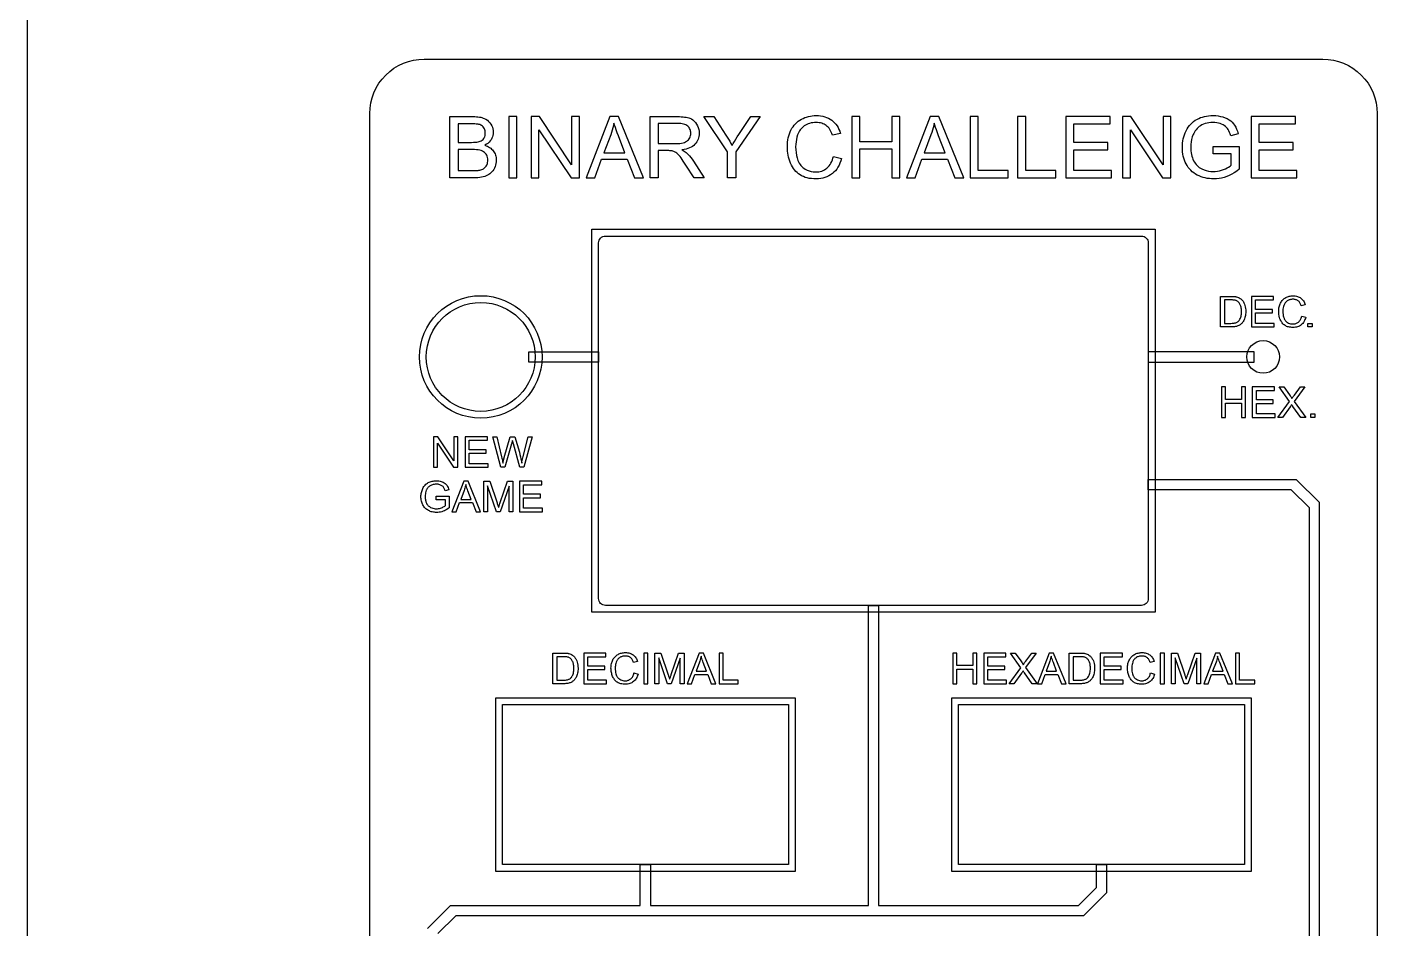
# Model space of a CAD drawing. Header units: millimetres. Extents: x 99 to 934, y 47 to 511.
# Drawn here: x 98.7 to 300.3, y 177.8 to 310.2 of the extents above; entities that cross this region are included whole.
import ezdxf

# ---------------------------------------------------------------- set-up
doc = ezdxf.new("R2010")
doc.units = ezdxf.units.MM
doc.header["$MEASUREMENT"] = 0

msp = doc.modelspace()

# ---------------------------------------------------------------- linework, layer by layer
at = {"color": 3}
msp.add_lwpolyline([(98.73, 510.88), (933.93, 510.88), (933.93, 46.58), (98.73, 46.58)], close=True, dxfattribs=at)
at = {"color": 1}
for points in [[(157.02, 305.52), (289.02, 305.52, -0.414214), (297.02, 297.52), (297.02, 89.52, -0.414214), (289.02, 81.52), (157.02, 81.52, -0.414214), (149.02, 89.52), (149.02, 297.52, -0.414214)], [(183.64, 279.52), (262.39, 279.52, -0.414214), (263.39, 278.52), (263.39, 226.27, -0.414214), (262.39, 225.27), (183.64, 225.27, -0.414214), (182.64, 226.27), (182.64, 278.52, -0.414214)]]:
    msp.add_lwpolyline(points, format="xyb", close=True, dxfattribs=at)
at = {"color": 2}
for points in [[(160.81, 297.07), (164.19, 297.07), (164.44, 297.07), (164.68, 297.06), (164.9, 297.03), (165.12, 297.01), (165.32, 296.97), (165.51, 296.92), (165.68, 296.86), (165.84, 296.8), (166.08, 296.68), (166.3, 296.53), (166.49, 296.37), (166.67, 296.17), (166.82, 295.96), (166.95, 295.73), (167.04, 295.5), (167.11, 295.26), (167.16, 295.02), (167.17, 294.77), (167.16, 294.54), (167.12, 294.32), (167.06, 294.1), (166.97, 293.89), (166.86, 293.68), (166.72, 293.49), (166.56, 293.31), (166.37, 293.14), (166.15, 293), (165.91, 292.86), (166.11, 292.8), (166.3, 292.72), (166.47, 292.63), (166.63, 292.54), (166.79, 292.43), (166.93, 292.31), (167.05, 292.18), (167.17, 292.05), (167.27, 291.9), (167.36, 291.74), (167.44, 291.58), (167.5, 291.42), (167.55, 291.24), (167.58, 291.06), (167.6, 290.88), (167.61, 290.68), (167.6, 290.43), (167.56, 290.19), (167.51, 289.96), (167.44, 289.73), (167.34, 289.51), (167.23, 289.3), (167.11, 289.11), (166.97, 288.94), (166.83, 288.8), (166.68, 288.67), (166.52, 288.56), (166.33, 288.46), (166.14, 288.37), (165.92, 288.29), (165.69, 288.22), (165.45, 288.17), (165.18, 288.13), (164.89, 288.1), (164.58, 288.08), (164.24, 288.07), (160.81, 288.07)], [(169.45, 297.07), (169.45, 288.07), (170.64, 288.07), (170.64, 297.07)], [(172.73, 297.07), (172.73, 288.07), (173.87, 288.07), (173.87, 295.15), (178.6, 288.07), (179.82, 288.07), (179.82, 297.07), (178.68, 297.07), (178.68, 290.01), (173.95, 297.07)], [(184.29, 297.07), (180.83, 288.07), (182.1, 288.07), (183.08, 290.8), (186.85, 290.8), (187.9, 288.07), (189.25, 288.07), (185.57, 297.07)], [(194.61, 291.19), (194.47, 291.35), (194.35, 291.49), (194.23, 291.61), (194.11, 291.71), (194, 291.79), (193.9, 291.85), (193.79, 291.91), (193.68, 291.96), (193.57, 292), (193.46, 292.03), (193.37, 292.04), (193.26, 292.05), (193.12, 292.06), (192.97, 292.07), (192.8, 292.07), (191.41, 292.07), (191.41, 288.07), (190.22, 288.07), (190.22, 297.07), (194.21, 297.07), (194.51, 297.07), (194.78, 297.06), (195.04, 297.04), (195.27, 297.01), (195.49, 296.98), (195.69, 296.94), (195.88, 296.89), (196.04, 296.83), (196.28, 296.72), (196.5, 296.58), (196.7, 296.41), (196.88, 296.21), (197.04, 295.97), (197.18, 295.72), (197.28, 295.46), (197.36, 295.19), (197.4, 294.91), (197.42, 294.62), (197.41, 294.38), (197.38, 294.16), (197.33, 293.94), (197.26, 293.74), (197.18, 293.54), (197.07, 293.35), (196.94, 293.17), (196.8, 293), (196.63, 292.85), (196.45, 292.7), (196.24, 292.58), (196.01, 292.47), (195.76, 292.37), (195.49, 292.29), (195.2, 292.22), (194.88, 292.17), (195.06, 292.08), (195.23, 291.99), (195.37, 291.9), (195.49, 291.81), (195.6, 291.72), (195.81, 291.52), (196.01, 291.3), (196.21, 291.06), (196.4, 290.8), (196.59, 290.52), (198.16, 288.07), (196.66, 288.07), (195.47, 289.95), (195.27, 290.25), (195.08, 290.53), (194.91, 290.78), (194.75, 291)], [(206.38, 297.07), (202.78, 291.89), (202.78, 288.07), (201.59, 288.07), (201.59, 291.89), (198.12, 297.07), (199.57, 297.07), (201.35, 294.36), (201.54, 294.06), (201.73, 293.75), (201.91, 293.45), (202.09, 293.14), (202.26, 292.84), (202.43, 293.13), (202.61, 293.43), (202.81, 293.75), (203.02, 294.08), (203.25, 294.43), (204.99, 297.07)], [(217.13, 291.23), (218.32, 290.93), (218.22, 290.57), (218.1, 290.24), (217.96, 289.93), (217.8, 289.64), (217.62, 289.37), (217.42, 289.12), (217.21, 288.89), (216.98, 288.69), (216.73, 288.51), (216.46, 288.35), (216.18, 288.22), (215.89, 288.11), (215.59, 288.03), (215.27, 287.97), (214.94, 287.93), (214.6, 287.92), (214.24, 287.93), (213.9, 287.96), (213.58, 288), (213.28, 288.07), (212.99, 288.15), (212.72, 288.25), (212.47, 288.37), (212.23, 288.51), (212.01, 288.67), (211.8, 288.84), (211.61, 289.03), (211.43, 289.24), (211.26, 289.46), (211.11, 289.7), (210.97, 289.96), (210.84, 290.23), (210.73, 290.51), (210.63, 290.8), (210.55, 291.09), (210.49, 291.39), (210.43, 291.7), (210.4, 292.01), (210.37, 292.32), (210.37, 292.64), (210.37, 292.99), (210.4, 293.32), (210.44, 293.64), (210.5, 293.96), (210.58, 294.26), (210.67, 294.55), (210.78, 294.83), (210.9, 295.09), (211.05, 295.35), (211.2, 295.59), (211.37, 295.81), (211.55, 296.01), (211.75, 296.21), (211.96, 296.38), (212.19, 296.54), (212.43, 296.68), (212.68, 296.81), (212.94, 296.92), (213.2, 297.01), (213.47, 297.09), (213.75, 297.15), (214.03, 297.19), (214.32, 297.22), (214.61, 297.23), (214.95, 297.22), (215.26, 297.18), (215.57, 297.13), (215.86, 297.05), (216.14, 296.96), (216.4, 296.84), (216.65, 296.7), (216.89, 296.54), (217.11, 296.36), (217.31, 296.16), (217.5, 295.95), (217.67, 295.71), (217.82, 295.46), (217.95, 295.19), (218.07, 294.91), (218.17, 294.61), (217, 294.33), (216.91, 294.57), (216.82, 294.79), (216.72, 294.99), (216.61, 295.18), (216.5, 295.35), (216.37, 295.5), (216.23, 295.64), (216.09, 295.76), (215.93, 295.86), (215.77, 295.96), (215.6, 296.03), (215.42, 296.1), (215.22, 296.14), (215.02, 296.18), (214.81, 296.2), (214.59, 296.21), (214.34, 296.2), (214.09, 296.18), (213.86, 296.14), (213.64, 296.08), (213.43, 296.01), (213.23, 295.93), (213.04, 295.83), (212.86, 295.71), (212.69, 295.58), (212.53, 295.44), (212.39, 295.29), (212.26, 295.13), (212.15, 294.96), (212.04, 294.77), (211.95, 294.58), (211.88, 294.38), (211.78, 294.04), (211.7, 293.7), (211.64, 293.35), (211.61, 293), (211.59, 292.65), (211.61, 292.2), (211.65, 291.78), (211.71, 291.37), (211.81, 291), (211.93, 290.64), (212.02, 290.44), (212.12, 290.24), (212.23, 290.06), (212.36, 289.89), (212.49, 289.74), (212.64, 289.6), (212.8, 289.48), (212.97, 289.36), (213.26, 289.21), (213.55, 289.09), (213.86, 289.01), (214.17, 288.96), (214.5, 288.94), (214.74, 288.95), (214.98, 288.98), (215.21, 289.02), (215.42, 289.08), (215.63, 289.16), (215.83, 289.26), (216.01, 289.38), (216.19, 289.52), (216.36, 289.67), (216.51, 289.84), (216.65, 290.03), (216.77, 290.23), (216.88, 290.46), (216.98, 290.7), (217.06, 290.95)], [(219.83, 297.07), (219.83, 288.07), (221.02, 288.07), (221.02, 292.32), (225.7, 292.32), (225.7, 288.07), (226.89, 288.07), (226.89, 297.07), (225.7, 297.07), (225.7, 293.38), (221.02, 293.38), (221.02, 297.07)], [(231.34, 297.07), (227.88, 288.07), (229.15, 288.07), (230.13, 290.8), (233.9, 290.8), (234.95, 288.07), (236.3, 288.07), (232.62, 297.07)], [(237.21, 297.07), (237.21, 288.07), (242.83, 288.07), (242.83, 289.14), (238.4, 289.14), (238.4, 297.07)], [(244.2, 297.07), (244.2, 288.07), (249.82, 288.07), (249.82, 289.14), (245.39, 289.14), (245.39, 297.07)], [(251.27, 297.07), (251.27, 288.07), (257.98, 288.07), (257.98, 289.14), (252.46, 289.14), (252.46, 292.2), (257.44, 292.2), (257.44, 293.25), (252.46, 293.25), (252.46, 296.01), (257.77, 296.01), (257.77, 297.07)], [(259.61, 297.07), (259.61, 288.07), (260.76, 288.07), (260.76, 295.15), (265.48, 288.07), (266.71, 288.07), (266.71, 297.07), (265.56, 297.07), (265.56, 290.01), (260.84, 297.07)], [(271.25, 289.39), (271.58, 289.25), (271.9, 289.14), (272.24, 289.06), (272.58, 289.01), (272.94, 288.99), (273.24, 289.01), (273.55, 289.04), (273.85, 289.1), (274.15, 289.18), (274.45, 289.29), (274.73, 289.41), (274.98, 289.54), (275.2, 289.66), (275.4, 289.79), (275.56, 289.93), (275.56, 291.6), (272.92, 291.6), (272.92, 292.66), (276.73, 292.67), (276.73, 289.33), (276.38, 289.06), (276.02, 288.82), (275.66, 288.61), (275.29, 288.43), (274.92, 288.27), (274.54, 288.15), (274.17, 288.05), (273.78, 287.98), (273.4, 287.93), (273, 287.92), (272.68, 287.93), (272.36, 287.96), (272.04, 288), (271.74, 288.06), (271.44, 288.14), (271.15, 288.24), (270.87, 288.35), (270.59, 288.49), (270.33, 288.64), (270.09, 288.8), (269.86, 288.98), (269.64, 289.18), (269.45, 289.4), (269.27, 289.62), (269.1, 289.87), (268.96, 290.13), (268.83, 290.4), (268.72, 290.68), (268.62, 290.97), (268.54, 291.27), (268.48, 291.57), (268.44, 291.88), (268.41, 292.2), (268.41, 292.53), (268.41, 292.86), (268.44, 293.18), (268.48, 293.49), (268.54, 293.8), (268.62, 294.1), (268.72, 294.4), (268.83, 294.7), (268.96, 294.98), (269.1, 295.26), (269.26, 295.52), (269.44, 295.75), (269.63, 295.98), (269.83, 296.18), (270.05, 296.36), (270.29, 296.53), (270.54, 296.67), (270.8, 296.8), (271.07, 296.92), (271.35, 297.01), (271.65, 297.09), (271.95, 297.15), (272.26, 297.19), (272.58, 297.22), (272.91, 297.23), (273.3, 297.21), (273.66, 297.18), (274.02, 297.11), (274.35, 297.02), (274.68, 296.91), (274.98, 296.77), (275.25, 296.62), (275.5, 296.44), (275.72, 296.25), (275.91, 296.03), (276.08, 295.79), (276.24, 295.52), (276.37, 295.23), (276.49, 294.91), (276.6, 294.56), (275.52, 294.26), (275.44, 294.52), (275.34, 294.76), (275.24, 294.98), (275.13, 295.17), (275.02, 295.34), (274.89, 295.49), (274.74, 295.63), (274.56, 295.76), (274.37, 295.87), (274.16, 295.97), (273.93, 296.06), (273.69, 296.12), (273.44, 296.17), (273.19, 296.2), (272.92, 296.21), (272.6, 296.2), (272.3, 296.17), (272.02, 296.12), (271.75, 296.05), (271.51, 295.96), (271.28, 295.85), (271.07, 295.74), (270.87, 295.6), (270.7, 295.46), (270.55, 295.31), (270.41, 295.14), (270.28, 294.97), (270.17, 294.79), (270.07, 294.61), (269.98, 294.42), (269.85, 294.08), (269.76, 293.72), (269.69, 293.36), (269.65, 292.99), (269.63, 292.6), (269.64, 292.31), (269.66, 292.03), (269.69, 291.76), (269.74, 291.5), (269.8, 291.25), (269.87, 291.02), (269.95, 290.8), (270.05, 290.59), (270.16, 290.39), (270.28, 290.21), (270.41, 290.04), (270.56, 289.88), (270.71, 289.74), (270.88, 289.61), (271.06, 289.49)], [(278.51, 297.07), (278.51, 288.07), (285.23, 288.07), (285.23, 289.14), (279.7, 289.14), (279.7, 292.2), (284.68, 292.2), (284.68, 293.25), (279.7, 293.25), (279.7, 296.01), (285.02, 296.01), (285.02, 297.07)], [(162, 296.01), (162, 293.29), (163.95, 293.29), (164.25, 293.3), (164.51, 293.31), (164.74, 293.33), (164.93, 293.36), (165.08, 293.4), (165.26, 293.46), (165.41, 293.53), (165.55, 293.62), (165.67, 293.73), (165.77, 293.84), (165.85, 293.98), (165.92, 294.12), (165.96, 294.28), (165.99, 294.45), (166, 294.63), (165.99, 294.8), (165.96, 294.97), (165.92, 295.13), (165.86, 295.28), (165.78, 295.42), (165.69, 295.55), (165.58, 295.66), (165.46, 295.75), (165.32, 295.83), (165.17, 295.89), (165.06, 295.91), (164.93, 295.94), (164.79, 295.96), (164.63, 295.98), (164.45, 295.99), (164.25, 296), (164.03, 296.01), (163.8, 296.01)], [(186.48, 291.77), (185.54, 294.26), (185.38, 294.7), (185.23, 295.11), (185.1, 295.48), (184.99, 295.82), (184.9, 296.13), (184.83, 295.78), (184.74, 295.44), (184.64, 295.09), (184.54, 294.75), (184.42, 294.41), (183.43, 291.77)], [(191.41, 296.08), (191.41, 293.1), (193.97, 293.1), (194.29, 293.11), (194.57, 293.13), (194.83, 293.16), (195.05, 293.21), (195.25, 293.27), (195.43, 293.35), (195.58, 293.44), (195.72, 293.55), (195.85, 293.67), (195.95, 293.81), (196.04, 293.96), (196.1, 294.12), (196.15, 294.28), (196.18, 294.45), (196.19, 294.62), (196.18, 294.77), (196.16, 294.92), (196.13, 295.06), (196.08, 295.2), (196.01, 295.33), (195.93, 295.45), (195.84, 295.56), (195.73, 295.67), (195.6, 295.76), (195.46, 295.85), (195.3, 295.92), (195.13, 295.98), (194.94, 296.02), (194.73, 296.05), (194.51, 296.07), (194.26, 296.08)], [(233.53, 291.77), (232.59, 294.26), (232.43, 294.7), (232.28, 295.11), (232.15, 295.48), (232.04, 295.82), (231.95, 296.13), (231.88, 295.78), (231.79, 295.44), (231.69, 295.09), (231.59, 294.75), (231.47, 294.41), (230.48, 291.77)], [(162, 292.23), (162, 289.14), (164.24, 289.14), (164.46, 289.14), (164.65, 289.14), (164.81, 289.15), (164.95, 289.16), (165.05, 289.18), (165.21, 289.21), (165.36, 289.25), (165.5, 289.3), (165.63, 289.36), (165.74, 289.42), (165.85, 289.5), (165.95, 289.59), (166.04, 289.69), (166.12, 289.8), (166.2, 289.92), (166.26, 290.06), (166.31, 290.2), (166.34, 290.35), (166.37, 290.51), (166.37, 290.68), (166.36, 290.88), (166.33, 291.06), (166.28, 291.24), (166.21, 291.4), (166.12, 291.56), (166, 291.7), (165.88, 291.82), (165.73, 291.92), (165.58, 292.01), (165.4, 292.08), (165.2, 292.13), (164.97, 292.18), (164.71, 292.21), (164.41, 292.22), (164.08, 292.23)], [(273.99, 270.67), (275.54, 270.67), (275.66, 270.67), (275.78, 270.67), (275.89, 270.66), (276, 270.66), (276.09, 270.65), (276.18, 270.64), (276.26, 270.62), (276.34, 270.61), (276.49, 270.57), (276.63, 270.51), (276.76, 270.45), (276.88, 270.37), (277, 270.29), (277.08, 270.21), (277.16, 270.13), (277.24, 270.04), (277.31, 269.94), (277.37, 269.85), (277.43, 269.74), (277.48, 269.63), (277.53, 269.52), (277.59, 269.33), (277.64, 269.12), (277.68, 268.91), (277.7, 268.68), (277.71, 268.45), (277.7, 268.25), (277.69, 268.06), (277.66, 267.87), (277.63, 267.7), (277.59, 267.54), (277.54, 267.39), (277.48, 267.24), (277.42, 267.11), (277.35, 266.99), (277.28, 266.88), (277.2, 266.78), (277.12, 266.69), (277.04, 266.61), (276.96, 266.54), (276.87, 266.48), (276.78, 266.42), (276.68, 266.37), (276.57, 266.32), (276.45, 266.28), (276.33, 266.25), (276.2, 266.22), (276.07, 266.2), (275.92, 266.19), (275.77, 266.18), (275.61, 266.17), (273.99, 266.17)], [(274.58, 270.14), (274.58, 266.7), (275.54, 266.7), (275.71, 266.71), (275.87, 266.72), (276.01, 266.73), (276.13, 266.76), (276.24, 266.79), (276.34, 266.82), (276.43, 266.86), (276.51, 266.91), (276.58, 266.96), (276.64, 267.02), (276.72, 267.11), (276.8, 267.21), (276.86, 267.33), (276.92, 267.45), (276.97, 267.59), (277.02, 267.74), (277.05, 267.9), (277.07, 268.07), (277.09, 268.26), (277.09, 268.46), (277.09, 268.63), (277.08, 268.79), (277.06, 268.94), (277.03, 269.08), (277, 269.21), (276.96, 269.33), (276.91, 269.44), (276.86, 269.54), (276.8, 269.63), (276.74, 269.72), (276.67, 269.79), (276.6, 269.86), (276.53, 269.92), (276.46, 269.97), (276.38, 270.01), (276.3, 270.05), (276.23, 270.07), (276.16, 270.09), (276.08, 270.11), (275.98, 270.12), (275.88, 270.13), (275.77, 270.14), (275.65, 270.14), (275.53, 270.14)], [(278.54, 270.67), (278.54, 266.17), (281.9, 266.17), (281.9, 266.7), (279.13, 266.7), (279.13, 268.24), (281.62, 268.24), (281.62, 268.76), (279.13, 268.76), (279.13, 270.14), (281.79, 270.14), (281.79, 270.67)], [(285.93, 267.75), (286.52, 267.6), (286.47, 267.42), (286.41, 267.26), (286.34, 267.1), (286.26, 266.95), (286.17, 266.82), (286.08, 266.7), (285.97, 266.58), (285.85, 266.48), (285.73, 266.39), (285.59, 266.31), (285.46, 266.25), (285.31, 266.19), (285.16, 266.15), (285, 266.12), (284.83, 266.1), (284.66, 266.1), (284.48, 266.1), (284.31, 266.12), (284.15, 266.14), (284, 266.17), (283.86, 266.21), (283.72, 266.26), (283.6, 266.32), (283.48, 266.39), (283.37, 266.47), (283.26, 266.56), (283.17, 266.65), (283.08, 266.76), (282.99, 266.87), (282.92, 266.99), (282.85, 267.11), (282.78, 267.25), (282.73, 267.39), (282.68, 267.54), (282.64, 267.68), (282.61, 267.83), (282.58, 267.99), (282.56, 268.14), (282.55, 268.3), (282.55, 268.46), (282.55, 268.63), (282.56, 268.8), (282.58, 268.96), (282.61, 269.12), (282.65, 269.27), (282.7, 269.41), (282.75, 269.55), (282.81, 269.68), (282.89, 269.81), (282.96, 269.93), (283.05, 270.04), (283.14, 270.14), (283.24, 270.24), (283.35, 270.33), (283.46, 270.41), (283.58, 270.48), (283.7, 270.54), (283.83, 270.6), (283.97, 270.64), (284.1, 270.68), (284.24, 270.71), (284.38, 270.73), (284.52, 270.75), (284.67, 270.75), (284.84, 270.74), (284.99, 270.73), (285.15, 270.7), (285.29, 270.66), (285.43, 270.62), (285.56, 270.56), (285.69, 270.49), (285.81, 270.41), (285.92, 270.32), (286.02, 270.22), (286.11, 270.11), (286.2, 269.99), (286.27, 269.87), (286.34, 269.73), (286.4, 269.59), (286.45, 269.44), (285.86, 269.3), (285.82, 269.42), (285.77, 269.53), (285.72, 269.63), (285.67, 269.73), (285.61, 269.81), (285.55, 269.89), (285.48, 269.96), (285.41, 270.02), (285.33, 270.07), (285.25, 270.11), (285.16, 270.15), (285.07, 270.18), (284.98, 270.21), (284.87, 270.23), (284.77, 270.24), (284.66, 270.24), (284.53, 270.24), (284.41, 270.23), (284.29, 270.21), (284.18, 270.18), (284.08, 270.14), (283.98, 270.1), (283.88, 270.05), (283.79, 269.99), (283.71, 269.93), (283.63, 269.86), (283.56, 269.78), (283.49, 269.7), (283.44, 269.61), (283.39, 269.52), (283.34, 269.43), (283.3, 269.32), (283.25, 269.16), (283.21, 268.98), (283.18, 268.81), (283.17, 268.64), (283.16, 268.46), (283.17, 268.24), (283.19, 268.02), (283.22, 267.82), (283.27, 267.64), (283.33, 267.46), (283.37, 267.35), (283.42, 267.26), (283.48, 267.17), (283.54, 267.08), (283.61, 267.01), (283.68, 266.94), (283.76, 266.87), (283.85, 266.82), (283.99, 266.74), (284.14, 266.68), (284.29, 266.64), (284.45, 266.61), (284.61, 266.61), (284.73, 266.61), (284.85, 266.62), (284.97, 266.65), (285.07, 266.68), (285.18, 266.72), (285.28, 266.77), (285.37, 266.83), (285.46, 266.89), (285.54, 266.97), (285.62, 267.06), (285.69, 267.15), (285.75, 267.25), (285.81, 267.36), (285.85, 267.48), (285.89, 267.61)], [(286.85, 266.7), (287.45, 266.7), (287.45, 266.17), (286.85, 266.17)], [(274.14, 257.37), (274.14, 252.87), (274.73, 252.87), (274.73, 254.99), (277.07, 254.99), (277.07, 252.87), (277.67, 252.87), (277.67, 257.37), (277.07, 257.37), (277.07, 255.53), (274.73, 255.53), (274.73, 257.37)], [(278.67, 257.37), (278.67, 252.87), (282.03, 252.87), (282.03, 253.4), (279.27, 253.4), (279.27, 254.94), (281.76, 254.94), (281.76, 255.46), (279.27, 255.46), (279.27, 256.84), (281.93, 256.84), (281.93, 257.37)], [(284.49, 255.67), (284.55, 255.77), (284.62, 255.87), (284.69, 255.97), (284.77, 256.07), (284.85, 256.18), (285.75, 257.37), (286.4, 257.37), (284.82, 255.25), (286.52, 252.87), (285.79, 252.87), (284.65, 254.48), (284.61, 254.54), (284.58, 254.59), (284.54, 254.65), (284.5, 254.72), (284.46, 254.78), (284.4, 254.69), (284.35, 254.61), (284.31, 254.54), (284.27, 254.48), (284.24, 254.44), (283.11, 252.87), (282.4, 252.87), (284.14, 255.22), (282.6, 257.37), (283.31, 257.37), (284.13, 256.22), (284.22, 256.08), (284.31, 255.96), (284.38, 255.85), (284.44, 255.75)], [(287.29, 253.4), (287.88, 253.4), (287.88, 252.87), (287.29, 252.87)], [(158.4, 250.06), (158.4, 245.56), (158.98, 245.56), (158.98, 249.1), (161.34, 245.56), (161.95, 245.56), (161.95, 250.06), (161.38, 250.06), (161.38, 246.53), (159.02, 250.06)], [(163.06, 250.06), (163.06, 245.56), (166.41, 245.56), (166.41, 246.09), (163.65, 246.09), (163.65, 247.62), (166.14, 247.62), (166.14, 248.15), (163.65, 248.15), (163.65, 249.53), (166.31, 249.53), (166.31, 250.06)], [(170.35, 250.06), (171, 247.78), (171.09, 247.45), (171.17, 247.12), (171.24, 246.8), (171.3, 246.49), (171.35, 246.19), (171.38, 246.36), (171.43, 246.55), (171.47, 246.75), (171.52, 246.95), (171.57, 247.17), (172.28, 250.06), (172.88, 250.06), (171.64, 245.56), (171.07, 245.56), (170.12, 248.99), (170.09, 249.09), (170.07, 249.18), (170.04, 249.26), (170.03, 249.33), (170.01, 249.4), (170, 249.45), (169.99, 249.49), (169.98, 249.52), (169.95, 249.4), (169.92, 249.28), (169.9, 249.18), (169.87, 249.08), (169.85, 248.99), (168.89, 245.56), (168.29, 245.56), (167.09, 250.06), (167.7, 250.06), (168.39, 247.11), (168.43, 246.92), (168.47, 246.74), (168.51, 246.56), (168.54, 246.37), (168.58, 246.19), (168.6, 246.28), (168.62, 246.36), (168.64, 246.44), (168.65, 246.51), (168.67, 246.58), (168.69, 246.64), (168.7, 246.7), (168.71, 246.76), (168.73, 246.81), (168.74, 246.85), (168.75, 246.89), (168.76, 246.93), (168.76, 246.96), (168.77, 246.98), (168.77, 247), (168.78, 247.02), (169.64, 250.06)], [(157.97, 239.66), (158.13, 239.59), (158.3, 239.54), (158.46, 239.5), (158.64, 239.48), (158.81, 239.47), (158.97, 239.47), (159.12, 239.49), (159.27, 239.52), (159.42, 239.56), (159.57, 239.62), (159.71, 239.68), (159.83, 239.74), (159.95, 239.8), (160.04, 239.87), (160.13, 239.93), (160.13, 240.77), (158.8, 240.77), (158.8, 241.3), (160.71, 241.3), (160.71, 239.63), (160.53, 239.5), (160.35, 239.38), (160.17, 239.28), (159.99, 239.18), (159.8, 239.11), (159.62, 239.04), (159.43, 238.99), (159.24, 238.96), (159.04, 238.94), (158.85, 238.93), (158.68, 238.93), (158.52, 238.95), (158.37, 238.97), (158.21, 239), (158.06, 239.04), (157.92, 239.09), (157.78, 239.15), (157.64, 239.21), (157.51, 239.29), (157.39, 239.37), (157.27, 239.46), (157.17, 239.56), (157.07, 239.67), (156.98, 239.78), (156.9, 239.91), (156.82, 240.04), (156.76, 240.17), (156.7, 240.31), (156.65, 240.46), (156.62, 240.6), (156.59, 240.76), (156.56, 240.91), (156.55, 241.07), (156.55, 241.24), (156.55, 241.4), (156.56, 241.56), (156.59, 241.72), (156.62, 241.87), (156.65, 242.02), (156.7, 242.17), (156.76, 242.32), (156.82, 242.46), (156.89, 242.6), (156.97, 242.73), (157.06, 242.85), (157.16, 242.96), (157.26, 243.06), (157.37, 243.15), (157.49, 243.23), (157.61, 243.31), (157.74, 243.37), (157.88, 243.43), (158.02, 243.48), (158.17, 243.51), (158.32, 243.54), (158.47, 243.57), (158.63, 243.58), (158.8, 243.58), (158.99, 243.58), (159.18, 243.56), (159.35, 243.53), (159.52, 243.48), (159.68, 243.43), (159.83, 243.36), (159.97, 243.28), (160.09, 243.19), (160.2, 243.09), (160.3, 242.99), (160.39, 242.87), (160.46, 242.73), (160.53, 242.58), (160.59, 242.42), (160.64, 242.25), (160.1, 242.1), (160.06, 242.23), (160.02, 242.35), (159.97, 242.46), (159.91, 242.56), (159.85, 242.64), (159.79, 242.72), (159.71, 242.79), (159.63, 242.85), (159.53, 242.91), (159.42, 242.96), (159.31, 243), (159.19, 243.03), (159.07, 243.06), (158.94, 243.07), (158.8, 243.07), (158.64, 243.07), (158.49, 243.05), (158.35, 243.03), (158.22, 242.99), (158.1, 242.95), (157.98, 242.9), (157.88, 242.84), (157.78, 242.77), (157.69, 242.7), (157.62, 242.62), (157.55, 242.54), (157.48, 242.45), (157.43, 242.37), (157.38, 242.27), (157.33, 242.18), (157.27, 242.01), (157.22, 241.83), (157.19, 241.65), (157.17, 241.46), (157.16, 241.27), (157.16, 241.13), (157.17, 240.98), (157.19, 240.85), (157.21, 240.72), (157.24, 240.6), (157.28, 240.48), (157.32, 240.37), (157.37, 240.27), (157.42, 240.17), (157.48, 240.08), (157.55, 239.99), (157.62, 239.91), (157.7, 239.84), (157.79, 239.78), (157.88, 239.72)], [(162.82, 243.51), (161.09, 239.01), (161.73, 239.01), (162.22, 240.37), (164.1, 240.37), (164.63, 239.01), (165.3, 239.01), (163.46, 243.51)], [(163.92, 240.85), (163.45, 242.1), (163.37, 242.32), (163.29, 242.52), (163.23, 242.71), (163.17, 242.88), (163.13, 243.03), (163.09, 242.86), (163.05, 242.69), (163, 242.52), (162.95, 242.35), (162.89, 242.17), (162.39, 240.85)], [(170.06, 243.51), (170.06, 239.01), (169.48, 239.01), (169.48, 242.77), (168.17, 239.01), (167.64, 239.01), (166.34, 242.84), (166.34, 239.01), (165.76, 239.01), (165.76, 243.51), (166.66, 243.51), (167.72, 240.32), (167.76, 240.21), (167.79, 240.11), (167.82, 240.02), (167.85, 239.93), (167.88, 239.85), (167.9, 239.78), (167.92, 239.71), (167.94, 239.65), (167.96, 239.72), (167.98, 239.79), (168.01, 239.87), (168.04, 239.96), (168.07, 240.05), (168.1, 240.15), (168.14, 240.26), (168.18, 240.38), (169.26, 243.51)], [(171.03, 243.51), (171.03, 239.01), (174.39, 239.01), (174.39, 239.54), (171.62, 239.54), (171.62, 241.07), (174.11, 241.07), (174.11, 241.6), (171.62, 241.6), (171.62, 242.98), (174.28, 242.98), (174.28, 243.51)], [(175.9, 218.27), (177.45, 218.27), (177.58, 218.27), (177.7, 218.27), (177.81, 218.26), (177.91, 218.26), (178.01, 218.25), (178.1, 218.24), (178.18, 218.22), (178.25, 218.21), (178.4, 218.17), (178.54, 218.11), (178.68, 218.05), (178.8, 217.97), (178.91, 217.89), (179, 217.81), (179.08, 217.73), (179.15, 217.64), (179.22, 217.54), (179.29, 217.45), (179.35, 217.34), (179.4, 217.23), (179.44, 217.12), (179.51, 216.93), (179.56, 216.72), (179.59, 216.51), (179.61, 216.28), (179.62, 216.05), (179.62, 215.85), (179.6, 215.66), (179.58, 215.47), (179.54, 215.3), (179.5, 215.14), (179.45, 214.99), (179.4, 214.84), (179.33, 214.71), (179.27, 214.59), (179.19, 214.48), (179.12, 214.38), (179.04, 214.29), (178.96, 214.21), (178.87, 214.14), (178.78, 214.08), (178.69, 214.02), (178.59, 213.97), (178.48, 213.92), (178.37, 213.88), (178.25, 213.85), (178.12, 213.82), (177.98, 213.8), (177.84, 213.79), (177.68, 213.78), (177.52, 213.77), (175.9, 213.77)], [(176.5, 217.74), (176.5, 214.3), (177.46, 214.3), (177.63, 214.31), (177.78, 214.32), (177.92, 214.33), (178.05, 214.36), (178.16, 214.39), (178.25, 214.42), (178.34, 214.46), (178.42, 214.51), (178.5, 214.56), (178.56, 214.62), (178.64, 214.71), (178.71, 214.81), (178.78, 214.93), (178.84, 215.05), (178.89, 215.19), (178.93, 215.34), (178.96, 215.5), (178.99, 215.67), (179, 215.86), (179.01, 216.06), (179, 216.23), (178.99, 216.39), (178.97, 216.54), (178.95, 216.68), (178.92, 216.81), (178.88, 216.93), (178.83, 217.04), (178.78, 217.14), (178.72, 217.23), (178.65, 217.32), (178.59, 217.39), (178.52, 217.46), (178.45, 217.52), (178.37, 217.57), (178.29, 217.61), (178.21, 217.65), (178.15, 217.67), (178.07, 217.69), (177.99, 217.71), (177.9, 217.72), (177.8, 217.73), (177.69, 217.74), (177.57, 217.74), (177.44, 217.74)], [(180.45, 218.27), (180.45, 213.77), (183.81, 213.77), (183.81, 214.3), (181.05, 214.3), (181.05, 215.84), (183.54, 215.84), (183.54, 216.36), (181.05, 216.36), (181.05, 217.74), (183.71, 217.74), (183.71, 218.27)], [(187.84, 215.35), (188.44, 215.2), (188.39, 215.02), (188.33, 214.86), (188.26, 214.7), (188.18, 214.55), (188.09, 214.42), (187.99, 214.3), (187.88, 214.18), (187.77, 214.08), (187.64, 213.99), (187.51, 213.91), (187.37, 213.85), (187.23, 213.79), (187.07, 213.75), (186.91, 213.72), (186.75, 213.7), (186.58, 213.7), (186.4, 213.7), (186.23, 213.72), (186.07, 213.74), (185.92, 213.77), (185.77, 213.81), (185.64, 213.86), (185.51, 213.92), (185.39, 213.99), (185.28, 214.07), (185.18, 214.16), (185.08, 214.25), (184.99, 214.36), (184.91, 214.47), (184.83, 214.59), (184.76, 214.71), (184.7, 214.85), (184.64, 214.99), (184.6, 215.14), (184.56, 215.28), (184.52, 215.43), (184.5, 215.59), (184.48, 215.74), (184.47, 215.9), (184.46, 216.06), (184.47, 216.23), (184.48, 216.4), (184.5, 216.56), (184.53, 216.72), (184.57, 216.87), (184.61, 217.01), (184.67, 217.15), (184.73, 217.28), (184.8, 217.41), (184.88, 217.53), (184.96, 217.64), (185.06, 217.74), (185.16, 217.84), (185.26, 217.93), (185.37, 218.01), (185.5, 218.08), (185.62, 218.14), (185.75, 218.2), (185.88, 218.24), (186.02, 218.28), (186.15, 218.31), (186.29, 218.33), (186.44, 218.35), (186.59, 218.35), (186.75, 218.34), (186.91, 218.33), (187.06, 218.3), (187.21, 218.26), (187.35, 218.22), (187.48, 218.16), (187.6, 218.09), (187.72, 218.01), (187.83, 217.92), (187.93, 217.82), (188.03, 217.71), (188.11, 217.59), (188.19, 217.47), (188.26, 217.33), (188.31, 217.19), (188.36, 217.04), (187.78, 216.9), (187.74, 217.02), (187.69, 217.13), (187.64, 217.23), (187.59, 217.33), (187.53, 217.41), (187.46, 217.49), (187.4, 217.56), (187.32, 217.62), (187.25, 217.67), (187.16, 217.71), (187.08, 217.75), (186.99, 217.78), (186.89, 217.81), (186.79, 217.83), (186.68, 217.84), (186.57, 217.84), (186.45, 217.84), (186.33, 217.83), (186.21, 217.81), (186.1, 217.78), (185.99, 217.74), (185.89, 217.7), (185.8, 217.65), (185.71, 217.59), (185.62, 217.53), (185.55, 217.46), (185.47, 217.38), (185.41, 217.3), (185.35, 217.21), (185.3, 217.12), (185.26, 217.03), (185.22, 216.92), (185.17, 216.76), (185.13, 216.58), (185.1, 216.41), (185.08, 216.24), (185.08, 216.06), (185.08, 215.84), (185.1, 215.62), (185.14, 215.42), (185.18, 215.24), (185.24, 215.06), (185.29, 214.95), (185.34, 214.86), (185.39, 214.77), (185.46, 214.68), (185.52, 214.61), (185.6, 214.54), (185.68, 214.47), (185.76, 214.42), (185.91, 214.34), (186.06, 214.28), (186.21, 214.24), (186.37, 214.21), (186.53, 214.21), (186.65, 214.21), (186.77, 214.22), (186.88, 214.25), (186.99, 214.28), (187.09, 214.32), (187.19, 214.37), (187.29, 214.43), (187.38, 214.49), (187.46, 214.57), (187.53, 214.66), (187.6, 214.75), (187.67, 214.85), (187.72, 214.96), (187.77, 215.08), (187.81, 215.21)], [(189.28, 218.27), (189.28, 213.77), (189.87, 213.77), (189.87, 218.27)], [(195.2, 218.27), (195.2, 213.77), (194.62, 213.77), (194.62, 217.54), (193.31, 213.77), (192.78, 213.77), (191.48, 217.6), (191.48, 213.77), (190.9, 213.77), (190.9, 218.27), (191.8, 218.27), (192.86, 215.09), (192.9, 214.98), (192.93, 214.88), (192.96, 214.78), (192.99, 214.7), (193.02, 214.62), (193.04, 214.55), (193.06, 214.48), (193.08, 214.42), (193.1, 214.49), (193.12, 214.56), (193.15, 214.64), (193.18, 214.72), (193.21, 214.82), (193.24, 214.92), (193.28, 215.03), (193.32, 215.14), (194.4, 218.27)], [(197.39, 218.27), (195.66, 213.77), (196.3, 213.77), (196.79, 215.14), (198.67, 215.14), (199.2, 213.77), (199.87, 213.77), (198.03, 218.27)], [(198.49, 215.62), (198.02, 216.87), (197.94, 217.09), (197.86, 217.29), (197.8, 217.48), (197.74, 217.65), (197.7, 217.8), (197.66, 217.63), (197.62, 217.46), (197.57, 217.28), (197.52, 217.11), (197.46, 216.94), (196.96, 215.62)], [(200.33, 218.27), (200.33, 213.77), (203.14, 213.77), (203.14, 214.3), (200.92, 214.3), (200.92, 218.27)], [(234.68, 218.27), (234.68, 213.77), (235.28, 213.77), (235.28, 215.89), (237.62, 215.89), (237.62, 213.77), (238.21, 213.77), (238.21, 218.27), (237.62, 218.27), (237.62, 216.43), (235.28, 216.43), (235.28, 218.27)], [(239.22, 218.27), (239.22, 213.77), (242.57, 213.77), (242.57, 214.3), (239.81, 214.3), (239.81, 215.84), (242.3, 215.84), (242.3, 216.36), (239.81, 216.36), (239.81, 217.74), (242.47, 217.74), (242.47, 218.27)], [(245.03, 216.57), (245.1, 216.67), (245.16, 216.77), (245.23, 216.87), (245.31, 216.97), (245.39, 217.08), (246.29, 218.27), (246.94, 218.27), (245.36, 216.15), (247.06, 213.77), (246.33, 213.77), (245.2, 215.38), (245.16, 215.44), (245.12, 215.49), (245.08, 215.55), (245.04, 215.62), (245, 215.68), (244.94, 215.59), (244.89, 215.51), (244.85, 215.44), (244.81, 215.38), (244.78, 215.34), (243.65, 213.77), (242.94, 213.77), (244.68, 216.12), (243.15, 218.27), (243.85, 218.27), (244.67, 217.12), (244.77, 216.98), (244.85, 216.86), (244.92, 216.75), (244.98, 216.65)], [(248.82, 218.27), (247.1, 213.77), (247.73, 213.77), (248.22, 215.14), (250.1, 215.14), (250.63, 213.77), (251.31, 213.77), (249.47, 218.27)], [(249.92, 215.62), (249.45, 216.87), (249.37, 217.09), (249.3, 217.29), (249.23, 217.48), (249.18, 217.65), (249.13, 217.8), (249.09, 217.63), (249.05, 217.46), (249, 217.28), (248.95, 217.11), (248.89, 216.94), (248.39, 215.62)], [(251.78, 218.27), (253.33, 218.27), (253.46, 218.27), (253.58, 218.27), (253.69, 218.26), (253.8, 218.26), (253.89, 218.25), (253.98, 218.24), (254.06, 218.22), (254.13, 218.21), (254.28, 218.17), (254.43, 218.11), (254.56, 218.05), (254.68, 217.97), (254.79, 217.89), (254.88, 217.81), (254.96, 217.73), (255.04, 217.64), (255.11, 217.54), (255.17, 217.45), (255.23, 217.34), (255.28, 217.23), (255.33, 217.12), (255.39, 216.93), (255.44, 216.72), (255.47, 216.51), (255.5, 216.28), (255.5, 216.05), (255.5, 215.85), (255.48, 215.66), (255.46, 215.47), (255.43, 215.3), (255.38, 215.14), (255.33, 214.99), (255.28, 214.84), (255.22, 214.71), (255.15, 214.59), (255.08, 214.48), (255, 214.38), (254.92, 214.29), (254.84, 214.21), (254.75, 214.14), (254.67, 214.08), (254.57, 214.02), (254.47, 213.97), (254.37, 213.92), (254.25, 213.88), (254.13, 213.85), (254, 213.82), (253.86, 213.8), (253.72, 213.79), (253.57, 213.78), (253.41, 213.77), (251.78, 213.77)], [(252.38, 217.74), (252.38, 214.3), (253.34, 214.3), (253.51, 214.31), (253.66, 214.32), (253.8, 214.33), (253.93, 214.36), (254.04, 214.39), (254.13, 214.42), (254.22, 214.46), (254.3, 214.51), (254.38, 214.56), (254.44, 214.62), (254.52, 214.71), (254.6, 214.81), (254.66, 214.93), (254.72, 215.05), (254.77, 215.19), (254.81, 215.34), (254.85, 215.5), (254.87, 215.67), (254.88, 215.86), (254.89, 216.06), (254.89, 216.23), (254.87, 216.39), (254.86, 216.54), (254.83, 216.68), (254.8, 216.81), (254.76, 216.93), (254.71, 217.04), (254.66, 217.14), (254.6, 217.23), (254.54, 217.32), (254.47, 217.39), (254.4, 217.46), (254.33, 217.52), (254.25, 217.57), (254.18, 217.61), (254.09, 217.65), (254.03, 217.67), (253.96, 217.69), (253.87, 217.71), (253.78, 217.72), (253.68, 217.73), (253.57, 217.74), (253.45, 217.74), (253.32, 217.74)], [(256.34, 218.27), (256.34, 213.77), (259.69, 213.77), (259.69, 214.3), (256.93, 214.3), (256.93, 215.84), (259.42, 215.84), (259.42, 216.36), (256.93, 216.36), (256.93, 217.74), (259.59, 217.74), (259.59, 218.27)], [(263.73, 215.35), (264.32, 215.2), (264.27, 215.02), (264.21, 214.86), (264.14, 214.7), (264.06, 214.55), (263.97, 214.42), (263.87, 214.3), (263.77, 214.18), (263.65, 214.08), (263.52, 213.99), (263.39, 213.91), (263.25, 213.85), (263.11, 213.79), (262.96, 213.75), (262.8, 213.72), (262.63, 213.7), (262.46, 213.7), (262.28, 213.7), (262.11, 213.72), (261.95, 213.74), (261.8, 213.77), (261.66, 213.81), (261.52, 213.86), (261.39, 213.92), (261.28, 213.99), (261.16, 214.07), (261.06, 214.16), (260.96, 214.25), (260.87, 214.36), (260.79, 214.47), (260.71, 214.59), (260.64, 214.71), (260.58, 214.85), (260.53, 214.99), (260.48, 215.14), (260.44, 215.28), (260.4, 215.43), (260.38, 215.59), (260.36, 215.74), (260.35, 215.9), (260.34, 216.06), (260.35, 216.23), (260.36, 216.4), (260.38, 216.56), (260.41, 216.72), (260.45, 216.87), (260.5, 217.01), (260.55, 217.15), (260.61, 217.28), (260.68, 217.41), (260.76, 217.53), (260.85, 217.64), (260.94, 217.74), (261.04, 217.84), (261.14, 217.93), (261.26, 218.01), (261.38, 218.08), (261.5, 218.14), (261.63, 218.2), (261.76, 218.24), (261.9, 218.28), (262.04, 218.31), (262.18, 218.33), (262.32, 218.35), (262.47, 218.35), (262.63, 218.34), (262.79, 218.33), (262.94, 218.3), (263.09, 218.26), (263.23, 218.22), (263.36, 218.16), (263.49, 218.09), (263.6, 218.01), (263.71, 217.92), (263.82, 217.82), (263.91, 217.71), (263.99, 217.59), (264.07, 217.47), (264.14, 217.33), (264.2, 217.19), (264.25, 217.04), (263.66, 216.9), (263.62, 217.02), (263.57, 217.13), (263.52, 217.23), (263.47, 217.33), (263.41, 217.41), (263.34, 217.49), (263.28, 217.56), (263.2, 217.62), (263.13, 217.67), (263.05, 217.71), (262.96, 217.75), (262.87, 217.78), (262.77, 217.81), (262.67, 217.83), (262.57, 217.84), (262.46, 217.84), (262.33, 217.84), (262.21, 217.83), (262.09, 217.81), (261.98, 217.78), (261.87, 217.74), (261.77, 217.7), (261.68, 217.65), (261.59, 217.59), (261.5, 217.53), (261.43, 217.46), (261.36, 217.38), (261.29, 217.3), (261.23, 217.21), (261.18, 217.12), (261.14, 217.03), (261.1, 216.92), (261.05, 216.76), (261.01, 216.58), (260.98, 216.41), (260.96, 216.24), (260.96, 216.06), (260.96, 215.84), (260.98, 215.62), (261.02, 215.42), (261.06, 215.24), (261.13, 215.06), (261.17, 214.95), (261.22, 214.86), (261.28, 214.77), (261.34, 214.68), (261.41, 214.61), (261.48, 214.54), (261.56, 214.47), (261.65, 214.42), (261.79, 214.34), (261.94, 214.28), (262.09, 214.24), (262.25, 214.21), (262.41, 214.21), (262.53, 214.21), (262.65, 214.22), (262.76, 214.25), (262.87, 214.28), (262.98, 214.32), (263.07, 214.37), (263.17, 214.43), (263.26, 214.49), (263.34, 214.57), (263.42, 214.66), (263.49, 214.75), (263.55, 214.85), (263.6, 214.96), (263.65, 215.08), (263.69, 215.21)], [(265.16, 218.27), (265.16, 213.77), (265.75, 213.77), (265.75, 218.27)], [(271.08, 218.27), (271.08, 213.77), (270.5, 213.77), (270.5, 217.54), (269.2, 213.77), (268.66, 213.77), (267.36, 217.6), (267.36, 213.77), (266.78, 213.77), (266.78, 218.27), (267.68, 218.27), (268.75, 215.09), (268.78, 214.98), (268.81, 214.88), (268.84, 214.78), (268.87, 214.7), (268.9, 214.62), (268.92, 214.55), (268.94, 214.48), (268.96, 214.42), (268.98, 214.49), (269, 214.56), (269.03, 214.64), (269.06, 214.72), (269.09, 214.82), (269.12, 214.92), (269.16, 215.03), (269.2, 215.14), (270.28, 218.27)], [(273.27, 218.27), (271.54, 213.77), (272.18, 213.77), (272.67, 215.14), (274.55, 215.14), (275.08, 213.77), (275.76, 213.77), (273.91, 218.27)], [(274.37, 215.62), (273.9, 216.87), (273.82, 217.09), (273.74, 217.29), (273.68, 217.48), (273.63, 217.65), (273.58, 217.8), (273.54, 217.63), (273.5, 217.46), (273.45, 217.28), (273.4, 217.11), (273.34, 216.94), (272.84, 215.62)], [(276.21, 218.27), (276.21, 213.77), (279.02, 213.77), (279.02, 214.3), (276.8, 214.3), (276.8, 218.27)]]:
    msp.add_lwpolyline(points, close=True, dxfattribs=at)
for points in [[(181.64, 280.52), (264.39, 280.52), (264.39, 224.27), (181.64, 224.27)], [(167.52, 211.7), (211.52, 211.7), (211.52, 186.2), (167.52, 186.2)], [(234.52, 211.7), (278.52, 211.7), (278.52, 186.2), (234.52, 186.2)]]:
    msp.add_lwpolyline(points, close=True)
at = {"color": 2, "linetype": 'ByBlock'}
for points in [[(182.64, 261.02), (172.4, 261.02), (172.4, 262.52), (182.64, 262.52)], [(263.39, 261.02), (278.95, 261.02), (278.95, 262.52), (263.39, 262.52)]]:
    msp.add_lwpolyline(points, close=True, dxfattribs=at)
for points in [[(284.39, 242.27), (263.39, 242.27), (263.39, 243.77), (285.14, 243.77)], [(284.39, 242.27), (287.02, 239.64)], [(288.52, 240.39), (285.14, 243.77)], [(288.52, 107.66), (288.52, 240.39)], [(287.02, 239.64), (287.02, 108.4)], [(222.27, 181.2), (222.27, 225.27), (223.77, 225.27), (223.77, 181.2)], [(188.77, 181.2), (188.77, 187.2), (190.27, 187.2), (190.27, 181.2)], [(255.77, 183.83), (255.77, 187.2), (257.27, 187.2), (257.27, 183.08)], [(253.14, 181.2), (255.77, 183.83)], [(257.27, 183.08), (257.27, 183.08), (253.89, 179.7)], [(157.52, 177.81), (160.9, 181.2)], [(161.65, 179.7), (159.02, 177.07)], [(160.9, 181.2), (188.77, 181.2)], [(253.89, 179.7), (161.65, 179.7)], [(190.27, 181.2), (222.27, 181.2)], [(223.77, 181.2), (253.14, 181.2)]]:
    msp.add_lwpolyline(points, dxfattribs=at)
at = {"color": 1}
for points in [[(168.52, 210.7), (210.52, 210.7), (210.52, 187.2), (168.52, 187.2)], [(235.52, 210.7), (277.52, 210.7), (277.52, 187.2), (235.52, 187.2)]]:
    msp.add_lwpolyline(points, close=True, dxfattribs=at)
msp.add_circle((165.33, 261.77), 9)
for centre, radius in [((165.33, 261.77), 8), ((280.27, 261.77), 2.4)]:
    msp.add_circle(centre, radius, dxfattribs=at)

doc.saveas('drawing.dxf')
